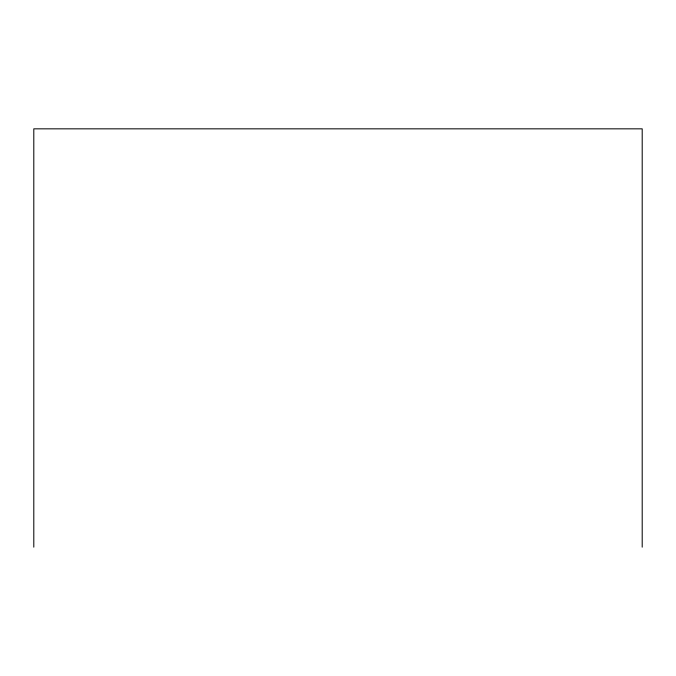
<?xml version="1.0" encoding="UTF-8"?>
<svg xmlns="http://www.w3.org/2000/svg" width="676" height="676" viewBox="0 0 676 676"><rect width="100%" height="100%" fill="white"/><g stroke="black" fill="none" stroke-linecap="round" stroke-linejoin="round"><path stroke-width="1.01" d="M642.2 547.163L642.2 128.837L33.8 128.837L33.8 547.163"/></g></svg>
